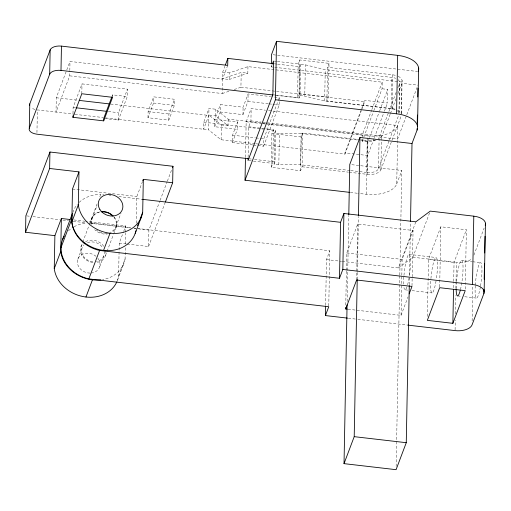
<?xml version="1.0" encoding="UTF-8"?>
<svg xmlns="http://www.w3.org/2000/svg" width="511" height="511" viewBox="0 0 511 511"><rect width="100%" height="100%" fill="white"/><g stroke="black" fill="none" stroke-linecap="round" stroke-linejoin="round"><path stroke-width="0.38" stroke-dasharray="2.56 1.92" d="M36.945 132.611L37.386 109.897L74.593 114.209M227.714 65.395L222.534 79.135L70.001 61.441L56.293 97.748L56.018 112.152L69.72 75.845L69.809 71.297M69.822 70.544L70.001 61.441M72.996 113.506L73.111 107.431L82.003 83.881L127.431 89.15L127.284 96.553L118.399 120.104L104.499 118.495M81.811 93.756L82.003 83.881M112.573 97.326L112.618 94.854L127.284 96.553M118.399 120.104L118.539 112.701L127.431 89.15M117.14 281.184A33.049 27.735 20.7 0 0 118.609 276.049L119.242 243.127L123.47 231.93M118.609 276.049L125.093 258.879L125.316 247.12M125.38 243.983L125.591 233.01M125.604 232.224L125.725 225.958L85.701 221.314M136.328 223.173L136.839 196.518L142.473 181.584M147.986 117.741L148.107 111.57L153.664 96.847L174.481 99.262L174.366 105.438L168.809 120.155L147.986 117.741L153.543 103.024L153.664 96.847M127.175 244.047L148.58 246.532L148.899 230.065L159.815 201.142M168.809 120.155L168.924 113.985L174.481 99.262M265.254 123.426L228.142 119.12L215.655 109.22L208.961 108.447L203.774 122.18L203.64 129.181L208.827 115.441L110.823 104.072M255.021 143.687L221.11 139.752L208.552 129.845L208.961 108.447M214.824 119.306L237.538 121.944L237.398 129.347L214.684 126.715L214.824 119.306L220.382 104.589L243.095 107.221L248.097 93.973L270.741 96.598M228.142 119.12L228.015 125.706L215.527 115.805L215.655 109.22M214.684 126.715L220.241 111.998L220.382 104.589M221.11 139.752L221.391 124.933L208.833 115.026L215.527 115.805M69.72 75.845L222.253 93.539L222.668 72.14L224.846 66.353M247.963 66.622L247.835 73.207L241.211 72.441L222.541 78.726L229.164 79.492L229.292 72.907L247.963 66.622L382.19 82.188L382.062 88.773L373.969 110.216M252.696 144.952L232.396 142.595L232.537 135.185L237.538 121.944M234.204 89.514L240.924 87.253L241.211 72.441M220.241 111.998L242.955 114.63L243.095 107.221M245.478 157.318L246.155 121.778L251.157 108.53L265.433 110.191M242.955 114.63L247.956 101.382L248.097 93.973M248.11 157.375L248.697 126.766L250.92 120.877L251.157 108.53M253.482 145.041L263.631 146.216L263.772 138.807L277.939 101.28M401.295 113.423L401.895 82.06L271.296 66.909L271.341 64.597M360.089 139.688L302.723 133.032L302.078 166.778L300.596 170.706L271.258 167.301L271.903 133.556L273.385 129.628L265.669 128.734M271.258 167.301L272.74 163.379L273.385 129.628M349.965 170.482L300.57 164.753L278.821 164.791L274.094 164.242L274.694 132.969L275.621 130.516L265.356 129.321M274.094 164.242L275.02 161.789L275.621 130.516M263.631 146.216L279.185 105.004L279.332 97.595L271.52 96.694M278.821 164.791L279.421 133.518L274.694 132.969M276.726 95.218L297.555 97.633L298.207 63.888L299.689 59.959L329.027 63.364L328.375 97.109L326.893 101.037L392.116 108.6A11.574 6.03 1.1 0 1 394.977 109.143M297.555 97.633L299.037 93.711L299.689 59.959M275.365 95.257L299.095 98.01L299.695 66.737L300.621 64.277L305.354 64.827L325.252 69.694L391.886 77.423A9.645 5.027 1.1 0 1 395.718 78.349M299.095 98.01L300.021 95.557L300.621 64.277M300.57 164.753L301.171 133.48L279.421 133.518M300.596 170.706L301.241 136.961L302.723 133.032M395.118 109.629A9.645 5.027 1.1 0 0 391.285 108.702L324.651 100.974L304.754 96.106L305.354 64.827M324.651 100.974L325.252 69.694M326.893 101.037L327.545 67.292L329.027 63.364M325.616 305.316L326.491 259.594L329.825 250.767L136.629 228.36M328.771 305.948L329.825 250.767M259.754 144.23L344.925 154.111L344.944 152.878L361.418 109.252M345.768 305.016L346.42 271.117M346.439 270.325L346.771 252.983L357.7 224.042L413.06 230.461L411.987 286.428M347.135 301.682L348.789 215.521M356.621 280.009L357.7 224.042M357.227 279.485L357.368 272.306M357.381 271.507L358.441 216.46M369.319 138.232L367.92 141.93L362.242 141.272L362.369 134.687L371.58 110.287M361.673 109.75L364.739 101.612L364.765 100.38L387.479 103.011L387.74 89.431L382.062 88.773M366.176 194.269L367.294 135.83A26.042 13.567 1.1 0 0 397.852 125.546L396.728 183.986A26.042 13.567 1.1 0 1 366.176 194.269L358.256 193.35M350.744 170.572L367.211 172.482L367.811 141.208A9.645 5.027 1.1 0 0 375.048 140.544M349.224 172.245L367.294 174.34L367.946 140.595L360.875 139.778M367.211 172.482A9.645 5.027 1.1 0 0 378.523 168.675L379.13 137.395L388.615 112.26M367.294 174.34A11.574 6.03 1.1 0 0 380.874 169.773L381.525 136.028L262.002 122.167M391.285 108.702L391.886 77.423M392.116 108.6L392.761 74.855L327.545 67.292M398.931 113.142L399.5 83.427A9.645 5.027 1.1 0 0 398.037 79.639M399.059 113.397L399.659 82.124M401.454 113.448L402.087 80.489M396.14 466.492L399.8 275.806M399.813 275.007L401.818 170.495L350.559 164.548M348.068 309.232L401.058 315.376L401.818 275.959M401.831 275.174L402.131 259.409L413.06 230.461M409.298 284.723L410.493 222.496M427.407 316.411L428.499 259.46L440.833 226.788L466.383 229.746L465.368 282.749M439.677 286.901L440.833 226.788M453.564 287.738L453.672 282.2M453.685 281.408L454.049 262.424L466.383 229.746M455.09 329.806L455.275 320.276M455.397 313.92L455.748 295.652M455.882 288.498L456.004 282.149M456.023 281.35L456.387 262.29A14.468 7.537 1.1 0 0 472.158 258.425M465.246 289.073L465.355 283.535M472.126 320.921L472.809 285.17M112.062 96.324L112.618 94.854M97.077 203.966L89.917 222.937L131.091 227.714M99.83 196.671L100.661 194.48L103.829 194.851M80.879 247.056L82.533 242.68M82.808 241.946L89.144 225.166M89.419 224.438L91.622 218.599M92.261 218.267L97.052 205.575M77.8 259.307L82.06 248.027M99.639 266.966L103.899 255.685M115.92 226.565L120.998 213.125M105.451 255.672L106.825 252.025M107.106 251.291L113.436 234.511M113.717 233.783L116.195 227.216M123.751 231.183L125.725 225.958M117.619 279.939L124.096 262.769M160.096 200.401L167.097 181.859M167.378 181.118L171.856 169.256M148.58 246.532L165.098 202.771M232.396 142.595L237.398 129.347M271.296 66.909L272.127 64.705M278.22 100.539L279.332 97.595M361.692 108.511L364.765 100.38M344.925 154.111L361.392 110.485M371.861 109.546L382.19 82.188M362.242 141.272L373.688 110.957M369.594 137.491L379.366 111.615M379.647 110.874L387.74 89.431M374.078 138.507L367.658 155.51L344.944 152.878M374.359 137.766L384.131 111.89M384.406 111.149L387.479 103.011M388.897 111.526L396.153 92.299M397.826 87.866L399.5 83.427M390.155 114.343L381.5 137.261L397.59 139.126L406.52 115.467M390.43 113.602L396.012 98.821M397.967 93.641L401.876 83.293L417.966 85.158M378.523 168.675L389.133 140.582M389.414 139.842L398.899 114.707M380.874 169.773L391.758 140.94M392.039 140.199L401.25 115.805M406.801 114.732L417.123 87.375M396.728 183.986L401.818 170.495M342.3 261.428L398.42 267.936L415.833 221.819M398.42 267.936L412.85 257.237L429.981 211.861M401.058 315.376L408.065 296.821M473.914 255.11L484.115 228.098M229.164 79.492L247.835 73.207M222.253 93.539L229.726 91.022M273.117 54.747L417.43 71.489M274.292 61.116L276.604 61.384M277.377 61.473L298.207 63.888M274.433 63.805L276.802 64.079M277.588 64.169L299.695 66.737M222.668 72.14L229.292 72.907M299.037 93.711L328.375 97.109M240.924 87.253L364.739 101.612M300.021 95.557L304.754 96.106M273.64 94.861L275.959 95.129M247.956 101.382L268.256 103.739M269.035 103.829L272.159 104.193M272.938 104.282L279.185 105.004M268.601 110.555L397.852 125.546M153.543 103.024L174.366 105.438M56.293 97.748L77.634 100.226M250.92 120.877L261.21 122.072M266.046 123.515L362.369 134.687M246.155 121.778L261.996 123.617M262.788 123.707L367.294 135.83M148.107 111.57L168.924 113.985M248.697 126.766L264.902 128.644M203.774 122.18L260.616 128.772M261.408 128.868L264.564 129.232M301.171 133.48L357.617 140.027M360.753 140.391L367.811 141.208M73.111 107.431L75.462 107.7M108.358 111.519L118.539 112.701M221.391 124.933L228.015 125.706M271.903 133.556L301.241 136.961M74.983 114.355L103.094 117.517M105.809 117.926L208.552 129.845M232.537 135.185L255.181 137.817M255.96 137.906L259.869 138.36M260.648 138.449L263.772 138.807M255.807 143.776L258.962 144.14M249.707 158.857L251.284 159.042M254.452 159.406L275.02 161.789M248.825 160.601L252.683 161.048M253.45 161.137L272.74 163.379M302.078 166.778L348.438 172.156M350.342 192.43L357.464 193.26M72.485 189.051L136.839 196.518M109.367 195.496L110.951 195.675M118.871 196.594L141.834 199.258M409.043 254.369L436.017 257.499M461.567 260.463L471.819 261.651M472.611 261.741L480.493 262.654M412.85 257.237L456.387 262.29M428.499 259.46L454.049 262.424M73.929 219.947L84.915 221.225M134.259 228.085L135.843 228.264M26.655 215.891L29.81 216.255M32.966 216.619L59.781 219.73M62.936 220.1L68.455 220.739M73.188 221.289L85.803 222.751M89.751 223.205L130.759 227.963M133.914 228.328L148.899 230.065M346.771 252.983L402.131 259.409M326.491 259.594L341.514 261.338M119.242 243.127L126.377 243.951M405.108 289.82L408.193 290.178M412.045 290.625L432.082 292.95M457.632 295.914L461.58 296.367M464.735 296.738L476.565 298.105M348.349 318.225L357.042 319.234M357.834 319.324L406.852 325.009M397.437 110.919A9.645 5.027 1.1 0 1 398.561 112.107M379.13 137.395A9.645 5.027 1.1 0 1 378.325 138.628M34.997 109.443A9.645 5.027 1.1 0 1 31.235 107.68M113.979 217.034A12.539 10.52 20.7 0 1 110.063 232.396M107.08 233.118A12.539 10.52 20.7 0 1 103.886 233.118M101.964 232.761A12.539 10.52 20.7 0 1 98.323 231.298M97.761 230.972A12.539 10.52 20.7 0 1 96.189 229.835M92.152 223.805A12.539 10.52 20.7 0 1 100.335 211.822M125.093 258.879A33.049 27.735 20.7 0 1 102.462 279.626M104.155 251.214A11.574 9.715 20.7 0 1 96.445 261.632M92.791 261.728A11.574 9.715 20.7 0 1 82.712 255.04A11.574 9.715 20.7 0 1 84.085 244.795M87.464 242.642A11.574 9.715 20.7 0 1 102.909 248.059M97.844 258.17A11.574 9.715 20.7 0 1 91.475 273.021M90.013 273.104A11.574 9.715 20.7 0 1 78.023 258.719A11.574 9.715 20.7 0 1 96.886 257.084M475.294 285.208A17.84 2.779 -83.4 0 1 480.615 262.66A17.84 2.779 -83.4 0 1 480.506 286.211M480.385 286.939A17.84 2.779 -83.4 0 1 476.444 298.098A17.84 2.779 -83.4 0 1 475.249 285.943M456.483 281.51A17.84 2.779 -83.4 0 1 462.327 261.204A17.84 2.779 -83.4 0 1 460.207 290.548M456.163 288.804A17.84 2.779 -83.4 0 1 456.368 283.011M430.926 278.546A17.84 2.779 -83.4 0 1 436.139 257.506A17.84 2.779 -83.4 0 1 436.266 279.574M436.03 281.05A17.84 2.779 -83.4 0 1 431.961 292.944A17.84 2.779 -83.4 0 1 430.818 280.047M403.958 275.423A17.84 2.779 -83.4 0 1 409.164 254.376A17.84 2.779 -83.4 0 1 409.292 276.445M409.055 277.92A17.84 2.779 -83.4 0 1 403.965 287.572M403.664 284.142A17.84 2.779 -83.4 0 1 403.843 276.924M72.798 212.55A33.049 27.735 20.7 0 1 77.302 204.368M79.173 202.382A33.049 27.735 20.7 0 1 100.661 194.48M68.436 230.838A33.049 27.735 20.7 0 1 72.856 227.446M74.089 226.737A33.049 27.735 20.7 0 1 85.305 223.205M105.739 250.645A13.018 10.929 20.7 0 1 96.266 262.482M92.951 262.475A13.018 10.929 20.7 0 1 81.441 254.599A13.018 10.929 20.7 0 1 83.702 242.923M85.554 241.646A13.018 10.929 20.7 0 1 103.995 246.558M113.972 217.066A13.018 10.929 20.7 0 1 111.513 232.626M108.6 233.738A13.018 10.929 20.7 0 1 94.72 229.714M91.514 224.355A13.018 10.929 20.7 0 1 100.003 211.905M392.761 74.855A11.574 6.03 1.1 0 1 395.629 75.398M398.146 76.299A11.574 6.03 1.1 0 1 401.895 82.06M397.494 110.044A11.574 6.03 1.1 0 1 401.327 113.71M381.525 136.028A11.574 6.03 1.1 0 1 378.894 138.794M375.987 140.001A11.574 6.03 1.1 0 1 367.946 140.595"/><path stroke-width="0.77" d="M70.001 219.494L61.371 218.491L54.888 235.66L25.55 232.262L25.863 215.802L49.944 152.016L172.974 166.286L172.661 182.746L165.379 202.03M248.914 158.761L36.92 134.176A9.645 5.027 1.1 0 1 29.306 128.172L29.772 103.893L50.148 49.925A9.645 5.027 1.1 0 1 61.461 46.118L227.714 65.395L227.849 58.401L273.64 63.709M29.306 128.172L49.682 74.204L50.148 49.925M25.55 232.262L49.631 168.477L49.944 152.016M116.872 281.804A33.049 27.735 20.7 0 1 82.45 296.437A33.049 27.735 20.7 0 1 54.255 268.588L54.888 235.66M49.682 74.204A9.645 5.027 1.1 0 1 60.994 70.397L61.461 46.118M54.255 268.588L60.739 251.412L61.371 218.491M72.92 117.306L81.811 93.756L112.573 97.326L103.682 120.871L72.92 117.306L72.952 115.786M135.952 230.755A33.049 27.735 20.7 0 1 102.775 250.301A33.049 27.735 20.7 0 1 71.853 221.978L72.485 189.051L78.969 171.881L49.631 168.477M71.853 221.978L78.336 204.802L78.969 171.881M103.682 120.871L103.727 118.405L111.781 97.064M140.155 218.989L142.69 212.269L143.323 179.348L172.661 182.746M349.55 192.34L245.037 180.217L245.459 158.11M248.097 158.161L248.052 160.511L272.868 94.771L273.519 61.026L272.408 63.964M271.354 63.824L271.533 54.562L276.534 41.321L397.673 55.367A26.042 13.567 1.1 0 1 418.222 71.578M245.037 180.217L275.41 99.754L276.534 41.321M347.557 318.129L325.418 315.568L325.603 306.108M72.147 215.15A33.049 27.735 20.7 0 0 99.581 250.454L339.496 278.278L340.569 222.311L343.903 213.477L415.833 221.819L430.262 211.12L473.799 216.166A14.468 7.537 1.1 0 1 485.214 225.172M339.496 278.278L342.83 269.444L343.903 213.477M347.276 309.136L345.698 308.957L345.723 307.379M409.279 285.521L406.264 442.698L396.076 469.679L344.024 463.643L347.071 304.875M348.802 214.722L349.767 164.459L359.955 137.472L412.007 143.508L417.104 130.018L417.129 128.44M344.024 463.643L354.212 436.662L357.227 279.485M358.454 215.661L359.955 137.472M417.104 130.018A26.042 13.567 1.1 0 0 396.549 113.806L397.673 55.367M410.505 221.697L412.007 143.508M417.238 122.934L417.391 115.064M417.736 96.962L417.902 88.307M417.525 126.485L418.65 68.046M452.88 323.329L465.214 290.657L439.664 287.693L427.33 320.371L452.88 323.329L453.532 289.315M407.637 325.098L455.077 330.604A14.468 7.537 1.1 0 0 472.049 324.887L483.904 293.486A14.468 7.537 1.1 0 0 472.483 284.486L473.799 216.166M483.904 293.486L483.981 289.52M484.179 279.191L484.485 263.306M484.683 252.977L485.003 236.293M484.141 291.532L485.45 223.211M62.489 239.742L72.402 213.477M60.988 247.631L71.732 219.174M325.418 315.568L328.752 306.734L88.844 278.91L99.581 250.454M85.957 297.012L92.44 279.836M103.554 250.403L110.037 233.227A33.049 27.735 20.7 0 0 142.69 212.269M142.754 180.837L143.323 179.348M137.619 225.709L138.462 223.467M135.211 233.329L141.694 216.159M172.418 167.768L172.974 166.286M225.396 64.91L227.849 58.401M345.698 308.957L356.621 280.009L411.987 286.428L409.183 293.851M60.994 70.397L272.989 94.982M275.41 99.754L396.549 113.806M79.211 100.405L109.245 103.893M76.248 107.795L106.793 111.334M142.626 199.347L340.569 222.311M342.83 269.444L472.483 284.486M354.212 436.662L406.264 442.698M29.619 105.202A9.645 5.027 1.1 0 1 29.772 103.893M110.037 233.227A33.049 27.735 20.7 0 1 78.336 204.802M101.108 211.714A12.539 10.52 20.7 0 1 112.937 215.859M100.961 279.836A33.049 27.735 20.7 0 1 60.739 251.412M88.844 278.91A33.049 27.735 20.7 0 1 64.22 236.127M460.207 290.548A17.84 2.779 -83.4 0 1 456.17 289.533M101.453 211.733A13.018 10.929 20.7 0 1 113.091 216.096M99.817 209.357A12.539 10.52 20.7 0 0 121.126 211.829A12.539 10.52 20.7 0 0 110.778 194.544A12.539 10.52 20.7 0 0 99.817 209.357"/></g></svg>
